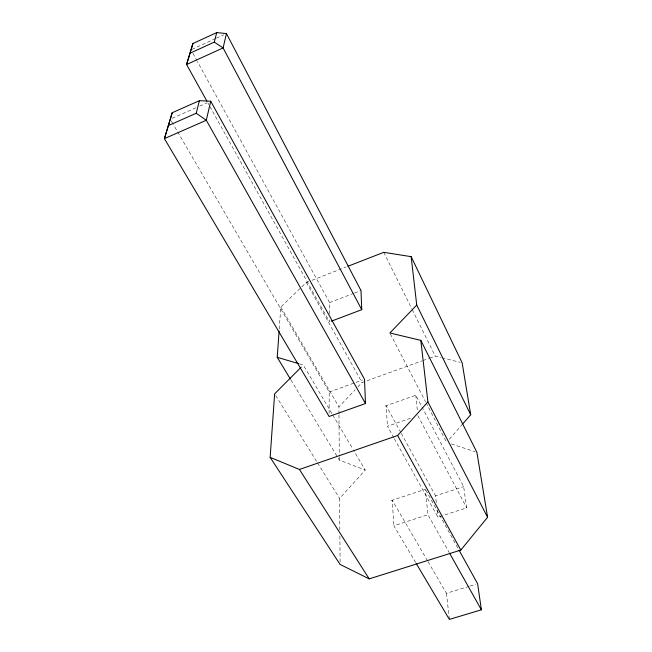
<?xml version="1.0" encoding="UTF-8"?>
<svg xmlns="http://www.w3.org/2000/svg" width="652" height="652" viewBox="0 0 652 652"><rect width="100%" height="100%" fill="white"/><g stroke="black" fill="none" stroke-linecap="round" stroke-linejoin="round"><path stroke-width="0.49" stroke-dasharray="3.26 2.44" d="M329.113 413.433L329.203 392.039L173.31 124.459M329.505 319.863L329.496 321.892L209.325 105.502M329.529 313.767L329.578 302.585L197.352 61.418M279.227 329.13L280.8 307.002L306.383 282.471L311.102 280.637M449.301 439.285L462.015 424.729M339.839 529.905L339.602 498.413L365.226 470.059L353.36 449.929M338.958 413.89L338.91 406.864L355.022 389.912M357.826 386.97L362.031 382.545L421.958 360.906M191.9 49.389L215.527 38.574M216.44 38.158L223.709 34.825M172.071 118.362L195.999 107.759M199.683 106.129L207.043 102.869M312.047 280.27L346.008 267.035M329.578 302.585L353.596 293.384M354.517 293.033L360.988 290.556M329.203 392.039L362.602 379.961M422.903 360.564L428.617 358.502M429.562 358.16L435.275 356.098L441.029 357.54M385.104 406.106L415.805 395.251L463.645 486.62L466.702 507.843L443.678 515.292M393.832 437.745L387.459 426.278L411.225 417.989M391.086 500.614L425.357 489.261L427.94 514.713L449.22 552.578M436.302 502.635L435.544 495.862L463.645 486.62M415.666 562.529L393.881 525.781L427.94 514.713M394.321 438.633L437.924 517.158L442.724 515.602M428.038 561.69L446.449 593.296L469.122 586.368M470.068 586.075L475.74 584.347M441.991 357.777L460.231 362.341M299.455 363.889L303.319 365.03L332.21 414.044M451.355 443.914L475.006 451.706M290.914 379.945L339.309 460.059L365.226 470.059M275.714 395.585L317.051 462.121M317.589 462.985L339.602 498.413M332.724 414.916L352.846 449.049M280.8 307.002L338.91 406.864M171.256 120.938L172.796 123.578M427.525 560.81L392.235 500.231L393.881 525.781M207.841 102.837L208.836 104.613M306.383 282.471L362.031 382.545M425.846 490.149L458.087 548.438M192.943 53.374L196.863 60.522M400.809 432.512L386.131 405.748L387.459 426.278M401.298 433.409L435.544 495.862M417.875 415.666L466.702 507.843M390.32 333.889L425.512 401.681M425.984 402.586L446.628 442.358M383.751 252.324L411.771 308.763M412.219 309.676L435.275 356.098M437.166 510.377L437.924 517.158M446.449 593.296L449.375 619.4M415.805 395.251L417.386 410.809M338.967 414.892L339.276 456.041M339.284 457.052L339.309 460.059M339.888 536.001L340.083 562.415"/><path stroke-width="0.98" d="M347.899 266.293L383.751 252.324L411.143 256.66L416.734 305.063L389.855 332.985L420.809 340.36L476.897 452.325L487.59 517.248L460.817 550.068L369.203 578.878L340.099 564.453L270.14 457.354L274.639 393.857L301.167 367.198M290.385 379.073L277.23 357.304L279.089 331.143M210.718 101.239L206.309 120.253L365.479 403.539L329.097 416.481L164.41 138.64L172.201 112.755L199.422 100.661L210.718 101.239L364.509 379.268L365.479 403.539M206.855 101.052L186.578 64.54L192.91 43.529L216.717 32.6L226.44 33.578L223.098 47.938L361.746 309.692L331.387 321.175M196.219 113.277L206.309 120.253L164.41 138.64L168.371 125.575L196.219 113.277L199.422 100.661M214.296 42.119L223.098 47.938L186.578 64.54L190.009 53.219L214.296 42.119L216.717 32.6M168.371 125.575L172.201 112.755M190.009 53.219L192.91 43.529M462.684 423.963L470.703 414.762L462.146 362.822L411.143 256.66M270.14 457.354L299.439 469.456L397.614 435.512L427.916 401.958L420.809 340.36M459.065 550.207L477.631 583.768L481.38 609.816L449.375 619.4L416.18 563.401M277.23 357.304L298.486 363.604M299.439 469.456L369.203 578.878M449.709 553.458L481.38 609.816M397.614 435.512L460.817 550.068M226.44 33.578L360.988 290.556L361.746 309.692M427.916 401.958L487.59 517.248M416.734 305.063L470.703 414.762"/></g></svg>
